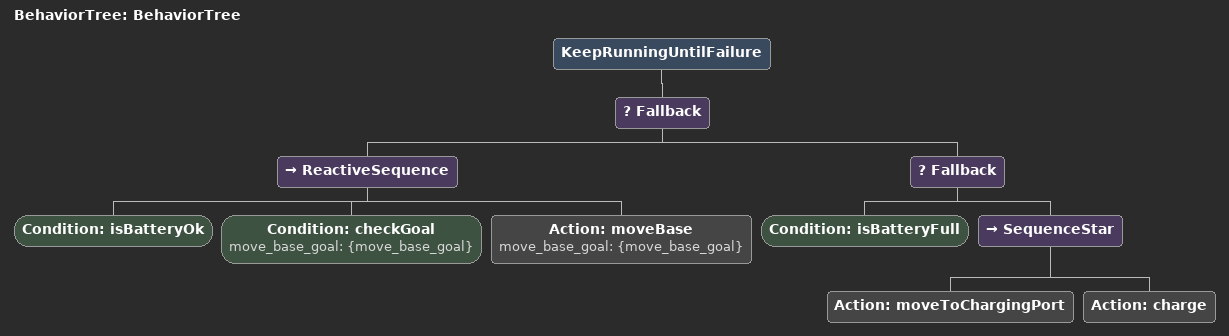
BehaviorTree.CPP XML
<?xml version="1.0"?>
<root main_tree_to_execute="BehaviorTree">
    <BehaviorTree ID="BehaviorTree">
        <KeepRunningUntilFailure>
            <Fallback>
                <ReactiveSequence>
                    <Condition ID="isBatteryOk"/>
                    <Condition ID="checkGoal" move_base_goal="{move_base_goal}"/>
                    <Action ID="moveBase" move_base_goal="{move_base_goal}"/>
                </ReactiveSequence>
                <Fallback>
                    <Condition ID="isBatteryFull"/>
                    <SequenceStar>
                        <Action ID="moveToChargingPort"/>
                        <Action ID="charge"/>
                    </SequenceStar>
                </Fallback>
            </Fallback>
        </KeepRunningUntilFailure>
    </BehaviorTree>
</root>
